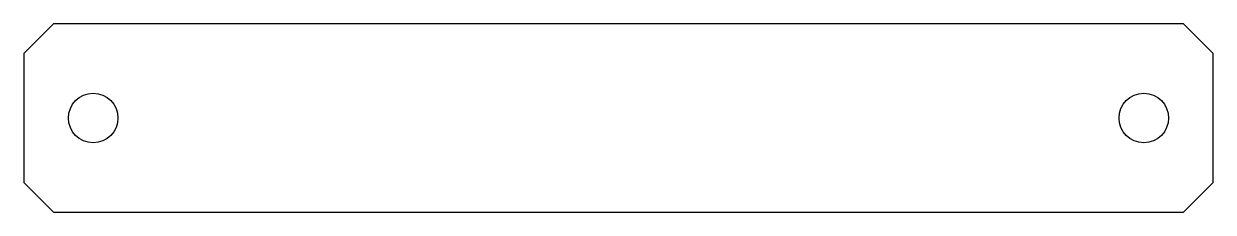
# Model space of a CAD drawing. Header units: millimetres. Extents: x 20 to 140, y 20 to 39.
import ezdxf

# ---------------------------------------------------------------- set-up
doc = ezdxf.new("R2010")
doc.units = ezdxf.units.MM

msp = doc.modelspace()

# ---------------------------------------------------------------- linework, layer by layer
at = {"color": 7, "linetype": 'Continuous', "lineweight": 25}
for p, q in [((23, 39), (20, 36)), ((137, 39), (23, 39)), ((140, 36), (137, 39)), ((20, 36), (20, 23)), ((140, 23), (140, 36)), ((20, 23), (23, 20)), ((137, 20), (140, 23)), ((23, 20), (137, 20))]:
    msp.add_line(p, q, dxfattribs=at)
for centre in [(27, 29.5), (133, 29.5)]:
    msp.add_circle(centre, 2.5, dxfattribs=at)

doc.saveas('drawing.dxf')
